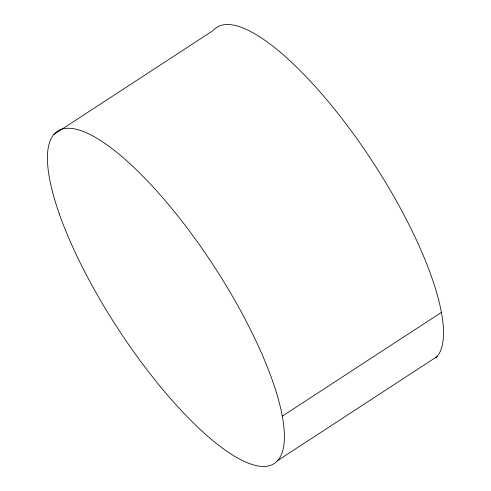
<?xml version="1.0" encoding="UTF-8"?>
<svg xmlns="http://www.w3.org/2000/svg" width="491" height="491" viewBox="0 0 491 491"><rect width="100%" height="100%" fill="white"/><g stroke="black" fill="none" stroke-linecap="round" stroke-linejoin="round"><path stroke-width="0.74" d="M53.998 134.381L213.063 30.608A198.376 57.275 56.9 0 1 365.372 150.872A198.376 57.275 56.9 0 1 435.959 357.73M282.38 416.123L441.446 312.35M277.937 460.392L437.002 356.619M59.294 213.849A198.376 57.275 56.9 0 0 264.054 466.45A198.376 57.275 56.9 0 0 174.55 211.867A198.376 57.275 56.9 0 0 59.294 213.849"/></g></svg>
